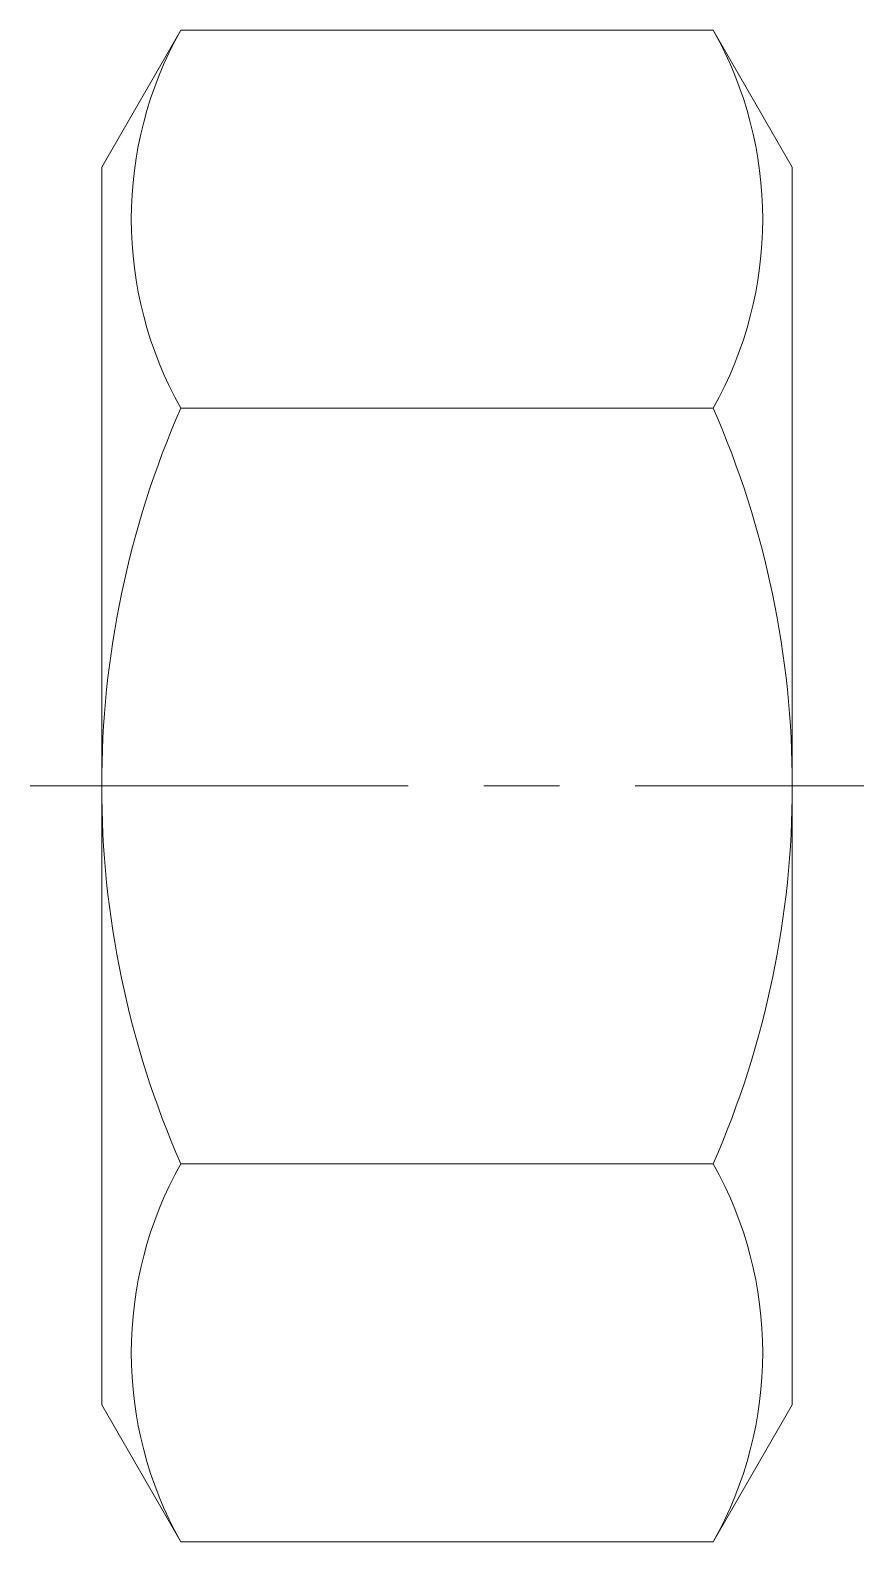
# Model space of a CAD drawing. Header units: millimetres. Extents: x -3 to 32, y -31.8 to 31.8.
import ezdxf

# ---------------------------------------------------------------- set-up
doc = ezdxf.new("R2010")
doc.units = ezdxf.units.MM
doc.header["$LTSCALE"] = 0.5
doc.linetypes.add('CENTER', pattern=[50.8, 31.75, -6.35, 6.35, -6.35])
doc.layers.get('0').update_dxf_attribs({"color": 9, "lineweight": 15})

msp = doc.modelspace()

# ---------------------------------------------------------------- linework, layer by layer
at = {"ltscale": 0.5}
for p, q in [((3.322, 31.754), (0, 26)), ((25.678, 31.754), (3.322, 31.754)), ((25.678, 31.754), (29, 26)), ((0, 26), (0, -26)), ((29, 26), (29, -26)), ((25.678, 15.877), (3.322, 15.877)), ((25.678, -15.877), (3.322, -15.877)), ((3.322, -31.754), (0, -26)), ((25.678, -31.754), (29, -26)), ((25.678, -31.754), (3.322, -31.754))]:
    msp.add_line(p, q, dxfattribs=at)
at = {"color": 1, "linetype": 'CENTER'}
msp.add_line((-3, 0), (32, 0), dxfattribs=at)
at = {"ltscale": 0.5}
for centre, radius, start, end in [((17.438, 23.816), 16.195, 150.64642, 209.35358), ((11.562, 23.816), 16.195, 330.64642, 29.35358), ((39.6, 0), 39.6, 156.36321, 203.63679), ((-10.6, 0), 39.6, 336.36321, 23.63679), ((17.438, -23.816), 16.195, 150.64642, 209.35358), ((11.562, -23.816), 16.195, 330.64642, 29.35358)]:
    msp.add_arc(centre, radius, start, end, dxfattribs=at)

doc.saveas('drawing.dxf')
